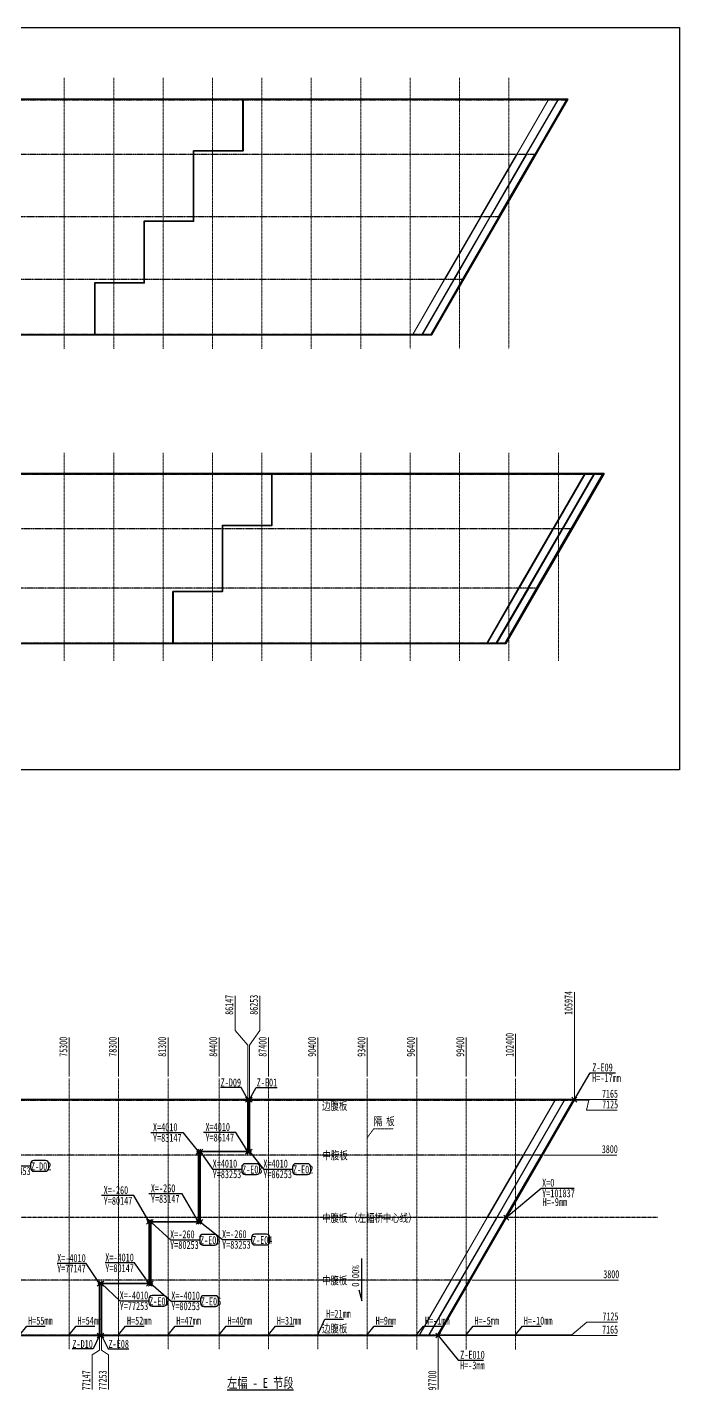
# Model space of a CAD drawing. Extents: x -158665 to 747974, y -1078007 to -307893.
# Drawn here: x 471119 to 510724, y -721876 to -638760 of the extents above; entities that cross this region are included whole.
import ezdxf

# ---------------------------------------------------------------- set-up
doc = ezdxf.new("R2010")
doc.units = 0
doc.header["$LTSCALE"] = 0.02
doc.header["$MEASUREMENT"] = 0
doc.header["$PDMODE"] = 35
doc.header["$PDSIZE"] = 150
for name, pattern in [('CENTER', [2, 1.25, -0.25, 0.25, -0.25]), ('CENTER2', [28.575, 19.05, -3.175, 3.175, -3.175]), ('PHANTOM', [63.5, 31.75, -6.35, 6.35, -6.35, 6.35, -6.35])]:
    doc.linetypes.add(name, pattern=pattern)
doc.layers.get('0').update_dxf_attribs({"linetype": 'CONTINUOUS'})
doc.layers.get('Defpoints').update_dxf_attribs({"linetype": 'CONTINUOUS'})
doc.layers.add('1图框轮廓', color=7, linetype='CONTINUOUS', lineweight=35)
doc.layers.add('3中心线层', color=1, linetype='CENTER', lineweight=13)
doc.styles.add('仿宋', font='仿宋_GB2312_1.ttf', dxfattribs={"width": 0.7})
doc.dimstyles.new('180', dxfattribs={"dimscale": 180, "dimtxt": 2.7, "dimasz": 2.5, "dimexe": 1.25, "dimexo": 0.625, "dimtad": 1, "dimdec": 0, "dimdsep": 46, "dimtxsty": '仿宋', "dimcen": 2.5, "dimclrd": 3, "dimclre": 3, "dimclrt": 4, "dimazin": 0, "dimtfac": 1, "dimtdec": 0, "dimtmove": 0, "dimatfit": 3, "dimfxl": 1.25, "dimlwd": 13, "dimlwe": 13, "dimarcsym": 0})

# ---------------------------------------------------------------- blocks, each defined once
blk = doc.blocks.new('*D339')
at = {"color": 3, "lineweight": 13, "ltscale": 3}
blk.add_line((473661, -702495), (473661, -700129), dxfattribs=at)
at = {"layer": 'Defpoints', "color": 0, "ltscale": 3}
for p in [(473661, -701350), (473661, -702608), (398361, -711059)]:
    blk.add_point(p, dxfattribs=at)
at = {"color": 4, "ltscale": 3, "insert": (473305, -700683), "char_height": 486, "attachment_point": 5, "rotation": 90, "style": '仿宋'}
blk.add_mtext('75300', dxfattribs=at)
blk = doc.blocks.new('*D340')
at = {"color": 3, "lineweight": 13, "ltscale": 3}
blk.add_line((476661, -702495), (476661, -700129), dxfattribs=at)
at = {"layer": 'Defpoints', "color": 0, "ltscale": 3}
for p in [(476661, -701350), (476661, -702608), (398361, -711059)]:
    blk.add_point(p, dxfattribs=at)
at = {"color": 4, "ltscale": 3, "insert": (476305, -700683), "char_height": 486, "attachment_point": 5, "rotation": 90, "style": '仿宋'}
blk.add_mtext('78300', dxfattribs=at)
blk = doc.blocks.new('*D341')
at = {"color": 3, "lineweight": 13, "ltscale": 3}
blk.add_line((479661, -702495), (479661, -700129), dxfattribs=at)
at = {"layer": 'Defpoints', "color": 0, "ltscale": 3}
for p in [(479661, -701350), (479661, -702608), (398361, -711059)]:
    blk.add_point(p, dxfattribs=at)
at = {"color": 4, "ltscale": 3, "insert": (479305, -700683), "char_height": 486, "attachment_point": 5, "rotation": 90, "style": '仿宋'}
blk.add_mtext('81300', dxfattribs=at)
blk = doc.blocks.new('*D342')
at = {"color": 3, "lineweight": 13, "ltscale": 3}
blk.add_line((482761, -702495), (482761, -700129), dxfattribs=at)
at = {"layer": 'Defpoints', "color": 0, "ltscale": 3}
for p in [(482761, -701350), (482761, -702608), (398361, -711059)]:
    blk.add_point(p, dxfattribs=at)
at = {"color": 4, "ltscale": 3, "insert": (482405, -700683), "char_height": 486, "attachment_point": 5, "rotation": 90, "style": '仿宋'}
blk.add_mtext('84400', dxfattribs=at)
blk = doc.blocks.new('*D343')
at = {"color": 3, "lineweight": 13, "ltscale": 3}
blk.add_line((485761, -702495), (485761, -700129), dxfattribs=at)
at = {"layer": 'Defpoints', "color": 0, "ltscale": 3}
for p in [(485761, -701350), (485761, -702608), (398361, -711059)]:
    blk.add_point(p, dxfattribs=at)
at = {"color": 4, "ltscale": 3, "insert": (485405, -700683), "char_height": 486, "attachment_point": 5, "rotation": 90, "style": '仿宋'}
blk.add_mtext('87400', dxfattribs=at)
blk = doc.blocks.new('*D344')
at = {"color": 3, "lineweight": 13, "ltscale": 3}
blk.add_line((488761, -702495), (488761, -700129), dxfattribs=at)
at = {"layer": 'Defpoints', "color": 0, "ltscale": 3}
for p in [(488761, -701350), (488761, -702608), (398361, -711059)]:
    blk.add_point(p, dxfattribs=at)
at = {"color": 4, "ltscale": 3, "insert": (488405, -700683), "char_height": 486, "attachment_point": 5, "rotation": 90, "style": '仿宋'}
blk.add_mtext('90400', dxfattribs=at)
blk = doc.blocks.new('*D345')
at = {"color": 3, "lineweight": 13, "ltscale": 3}
blk.add_line((491761, -702495), (491761, -700129), dxfattribs=at)
at = {"layer": 'Defpoints', "color": 0, "ltscale": 3}
for p in [(491761, -701350), (491761, -702608), (398361, -711059)]:
    blk.add_point(p, dxfattribs=at)
at = {"color": 4, "ltscale": 3, "insert": (491405, -700683), "char_height": 486, "attachment_point": 5, "rotation": 90, "style": '仿宋'}
blk.add_mtext('93400', dxfattribs=at)
blk = doc.blocks.new('*D346')
at = {"color": 3, "lineweight": 13, "ltscale": 3}
blk.add_line((494761, -702495), (494761, -700129), dxfattribs=at)
at = {"layer": 'Defpoints', "color": 0, "ltscale": 3}
for p in [(494761, -701350), (494761, -702608), (398361, -711059)]:
    blk.add_point(p, dxfattribs=at)
at = {"color": 4, "ltscale": 3, "insert": (494405, -700683), "char_height": 486, "attachment_point": 5, "rotation": 90, "style": '仿宋'}
blk.add_mtext('96400', dxfattribs=at)
blk = doc.blocks.new('*D347')
at = {"color": 3, "lineweight": 13, "ltscale": 3}
blk.add_line((497761, -702495), (497761, -700129), dxfattribs=at)
at = {"layer": 'Defpoints', "color": 0, "ltscale": 3}
for p in [(497761, -701350), (497761, -702608), (398361, -711059)]:
    blk.add_point(p, dxfattribs=at)
at = {"color": 4, "ltscale": 3, "insert": (497405, -700683), "char_height": 486, "attachment_point": 5, "rotation": 90, "style": '仿宋'}
blk.add_mtext('99400', dxfattribs=at)
blk = doc.blocks.new('*D348')
at = {"color": 3, "lineweight": 13, "ltscale": 3}
blk.add_line((500761, -702495), (500761, -699901), dxfattribs=at)
at = {"layer": 'Defpoints', "color": 0, "ltscale": 3}
for p in [(500761, -701350), (500761, -702608), (398361, -711059)]:
    blk.add_point(p, dxfattribs=at)
at = {"color": 4, "ltscale": 3, "insert": (500405, -700569), "char_height": 486, "attachment_point": 5, "rotation": 90, "style": '仿宋'}
blk.add_mtext('102400', dxfattribs=at)
blk = doc.blocks.new('*D356')
at = {"color": 3, "lineweight": 13, "ltscale": 3}
for p, q in [((483731, -699696), (483731, -697589)), ((484508, -700596), (483731, -699696)), ((484508, -703782), (484508, -700596))]:
    blk.add_line(p, q, dxfattribs=at)
at = {"layer": 'Defpoints', "color": 0, "ltscale": 3}
for p in [(483731, -698796), (484508, -703894), (398361, -711059)]:
    blk.add_point(p, dxfattribs=at)
at = {"color": 4, "ltscale": 3, "insert": (483376, -698136), "char_height": 486, "attachment_point": 5, "rotation": 90, "style": '仿宋'}
blk.add_mtext('86147', dxfattribs=at)
blk = doc.blocks.new('*D357')
at = {"color": 3, "lineweight": 13, "ltscale": 3}
for p, q in [((485227, -699696), (485227, -697580)), ((484614, -700596), (485227, -699696)), ((484614, -703782), (484614, -700596))]:
    blk.add_line(p, q, dxfattribs=at)
at = {"layer": 'Defpoints', "color": 0, "ltscale": 3}
for p in [(485227, -698796), (484614, -703894), (398361, -711059)]:
    blk.add_point(p, dxfattribs=at)
at = {"color": 4, "ltscale": 3, "insert": (484872, -698132), "char_height": 486, "attachment_point": 5, "rotation": 90, "style": '仿宋'}
blk.add_mtext('86253', dxfattribs=at)
blk = doc.blocks.new('*D358')
at = {"color": 3, "lineweight": 13, "ltscale": 3}
blk.add_line((504334, -703781), (504334, -697361), dxfattribs=at)
at = {"layer": 'Defpoints', "color": 0, "ltscale": 3}
for p in [(504334, -698796), (504334, -703894), (398361, -711059)]:
    blk.add_point(p, dxfattribs=at)
at = {"color": 4, "ltscale": 3, "insert": (503979, -698022), "char_height": 486, "attachment_point": 5, "rotation": 90, "style": '仿宋'}
blk.add_mtext('105974', dxfattribs=at)
blk = doc.blocks.new('*D366')
at = {"color": 3, "lineweight": 13, "ltscale": 3}
for p, q in [((475508, -718336), (475508, -719124)), ((475508, -719124), (475050, -719389)), ((475050, -719389), (475050, -721496))]:
    blk.add_line(p, q, dxfattribs=at)
at = {"layer": 'Defpoints', "color": 0, "ltscale": 3}
for p in [(398361, -711059), (475508, -718224), (475050, -720289)]:
    blk.add_point(p, dxfattribs=at)
at = {"color": 4, "ltscale": 3, "insert": (474695, -720949), "char_height": 486, "attachment_point": 5, "rotation": 90, "style": '仿宋'}
blk.add_mtext('77147', dxfattribs=at)
blk = doc.blocks.new('*D367')
at = {"color": 3, "lineweight": 13, "ltscale": 3}
for p, q in [((475614, -718336), (475614, -719124)), ((475614, -719124), (476048, -719389)), ((476048, -719389), (476048, -721505))]:
    blk.add_line(p, q, dxfattribs=at)
at = {"layer": 'Defpoints', "color": 0, "ltscale": 3}
for p in [(398361, -711059), (475614, -718224), (476048, -720289)]:
    blk.add_point(p, dxfattribs=at)
at = {"color": 4, "ltscale": 3, "insert": (475693, -720953), "char_height": 486, "attachment_point": 5, "rotation": 90, "style": '仿宋'}
blk.add_mtext('77253', dxfattribs=at)
blk = doc.blocks.new('*D368')
at = {"color": 3, "lineweight": 13, "ltscale": 3}
blk.add_line((496061, -718336), (496061, -721511), dxfattribs=at)
at = {"layer": 'Defpoints', "color": 0, "ltscale": 3}
for p in [(398361, -711059), (496061, -718224), (496061, -720289)]:
    blk.add_point(p, dxfattribs=at)
at = {"color": 4, "ltscale": 3, "insert": (495706, -720956), "char_height": 486, "attachment_point": 5, "rotation": 90, "style": '仿宋'}
blk.add_mtext('97700', dxfattribs=at)
blk = doc.blocks.new('*D389')
at = {"color": 3, "lineweight": 13, "ltscale": 3}
blk.add_line((496174, -718224), (506929, -718224), dxfattribs=at)
at = {"layer": 'Defpoints', "color": 0, "ltscale": 3}
for p in [(398361, -711059), (496061, -718224), (505960, -718224)]:
    blk.add_point(p, dxfattribs=at)
at = {"color": 4, "ltscale": 3, "insert": (506501, -717868), "char_height": 486, "attachment_point": 5, "style": '仿宋'}
blk.add_mtext('7165', dxfattribs=at)
blk = doc.blocks.new('*D390')
at = {"color": 3, "lineweight": 13, "ltscale": 3}
blk.add_line((504447, -703894), (506923, -703894), dxfattribs=at)
at = {"layer": 'Defpoints', "color": 0, "ltscale": 3}
for p in [(504334, -703894), (505954, -703894), (398361, -711059)]:
    blk.add_point(p, dxfattribs=at)
at = {"color": 4, "ltscale": 3, "insert": (506495, -703538), "char_height": 486, "attachment_point": 5, "style": '仿宋'}
blk.add_mtext('7165', dxfattribs=at)
blk = doc.blocks.new('*D417')
at = {"color": 3, "lineweight": 13, "ltscale": 3}
blk.add_line((498116, -714859), (507006, -714859), dxfattribs=at)
at = {"layer": 'Defpoints', "color": 0, "ltscale": 3}
for p in [(398361, -711059), (498004, -714859), (506034, -714859)]:
    blk.add_point(p, dxfattribs=at)
at = {"color": 4, "ltscale": 3, "insert": (506576, -714503), "char_height": 486, "attachment_point": 5, "style": '仿宋'}
blk.add_mtext('3800', dxfattribs=at)
blk = doc.blocks.new('*D418')
at = {"color": 3, "lineweight": 13, "ltscale": 3}
blk.add_line((502504, -707259), (506913, -707259), dxfattribs=at)
at = {"layer": 'Defpoints', "color": 0, "ltscale": 3}
for p in [(502392, -707259), (505942, -707259), (398361, -711059)]:
    blk.add_point(p, dxfattribs=at)
at = {"color": 4, "ltscale": 3, "insert": (506484, -706903), "char_height": 486, "attachment_point": 5, "style": '仿宋'}
blk.add_mtext('3800', dxfattribs=at)
blk = doc.blocks.new('*D419')
at = {"color": 3, "lineweight": 13, "ltscale": 3}
for p, q in [((504424, -703934), (505211, -703934)), ((505211, -703934), (505063, -704544)), ((505063, -704544), (506932, -704544))]:
    blk.add_line(p, q, dxfattribs=at)
at = {"layer": 'Defpoints', "color": 0, "ltscale": 3}
for p in [(504311, -703934), (505963, -704544), (398361, -711059)]:
    blk.add_point(p, dxfattribs=at)
at = {"color": 4, "ltscale": 3, "insert": (506504, -704189), "char_height": 486, "attachment_point": 5, "style": '仿宋'}
blk.add_mtext('7125', dxfattribs=at)
blk = doc.blocks.new('*D420')
at = {"color": 3, "lineweight": 13, "ltscale": 3}
for p, q in [((504180, -718184), (505080, -717419)), ((505080, -717419), (506949, -717419)), ((496197, -718184), (504180, -718184))]:
    blk.add_line(p, q, dxfattribs=at)
at = {"layer": 'Defpoints', "color": 0, "ltscale": 3}
for p in [(398361, -711059), (505980, -717419), (496084, -718184)]:
    blk.add_point(p, dxfattribs=at)
at = {"color": 4, "ltscale": 3, "insert": (506521, -717064), "char_height": 486, "attachment_point": 5, "style": '仿宋'}
blk.add_mtext('7125', dxfattribs=at)

msp = doc.modelspace()

# ---------------------------------------------------------------- linework, layer by layer
at = {"color": 7, "linetype": 'PHANTOM', "ltscale": 10}
for p, q in [((413941.3, -643152.7), (503911.4, -643152.7)), ((501991.7, -646477.7), (410895, -646477.7)), ((499797.8, -650277.7), (407413.6, -650277.7)), ((497603.8, -654077.7), (403932.2, -654077.7)), ((400886.2, -657402.7), (495684.1, -657402.7)), ((506112.6, -665902.7), (409112.2, -665902.7)), ((409112.2, -665902.7), (506112.6, -665902.7)), ((504192.9, -669227.7), (406066, -669227.7)), ((502114.4, -672827.7), (402767.8, -672827.7)), ((399721.6, -676152.7), (500194.7, -676152.7)), ((413941.3, -703934), (504311.4, -703934)), ((502391.7, -707259), (410895, -707259)), ((498003.8, -714859), (403932.2, -714859)), ((400886.2, -718184), (496084.1, -718184))]:
    msp.add_line(p, q, dxfattribs=at)
at = {"color": 1, "ltscale": 3}
for p, q in [((503146.3, -669014.7), (503176.3, -669014.7)), ((503146.3, -669017.7), (503176.3, -669017.7))]:
    msp.add_line(p, q, dxfattribs=at)
at = {"color": 2, "ltscale": 3}
for p, q in [((501456.5, -672941.2), (501122.5, -673519.8)), ((500978.8, -673827.7), (500940.8, -673827.7))]:
    msp.add_line(p, q, dxfattribs=at)
at = {"color": 33}
for p, q in [((480606.8, -705903.7), (478618.6, -705903.7)), ((481508.1, -707049), (480606.8, -705903.7)), ((483780.1, -705885.2), (481808.2, -705885.2)), ((484508.1, -707049), (483780.1, -705885.2)), ((481614.1, -707049), (482366.9, -708113.5)), ((484614.1, -707049), (485452.3, -708113.2)), ((469544, -707921.2), (471311.4, -707921.2)), ((482366.9, -708113.5), (484134.2, -708113.5)), ((485452.3, -708113.2), (487219.6, -708113.2)), ((477579.7, -709727.3), (475626.7, -709727.3)), ((478508.1, -711319), (477579.7, -709727.3)), ((480518.5, -709610.7), (478491.2, -709610.7)), ((481508.1, -711319), (480518.5, -709610.7)), ((500197.8, -711059), (502308.2, -709273.6)), ((502308.2, -709273.6), (504327.8, -709273.6)), ((478614.1, -711319), (479813.6, -712407.9)), ((481614.1, -711319), (482967.7, -712397.3)), ((479813.6, -712407.9), (481581, -712407.9)), ((482967.7, -712397.3), (484735, -712397.3)), ((474694, -713852.9), (472926.7, -713852.9)), ((475508.1, -715069), (474694, -713852.9)), ((477616.3, -713818), (475848.9, -713818)), ((478508.1, -715069), (477616.3, -713818)), ((475614.1, -715069), (476723, -716119.3)), ((478614.1, -715069), (479859.3, -716130.1)), ((476723, -716119.3), (478490.4, -716119.3)), ((479859.3, -716130.1), (481626.7, -716130.1))]:
    msp.add_line(p, q, dxfattribs=at)
at = {"color": 6, "linetype": 'PHANTOM', "ltscale": 15}
msp.add_line((509382.6, -711059), (398360.9, -711059), dxfattribs=at)
at = {"color": 7, "ltscale": 3}
msp.add_lwpolyline([(394832.9, -638759.6), (510723.8, -638759.6), (510723.8, -683855.3), (394832.9, -683855.3)], close=True, dxfattribs=at)
for points in [[(503057.9, -669219.7), (503035.4, -669206.7), (504943, -665902.7), (504965.5, -665915.7), (503057.9, -669219.7)], [(503635.2, -669219.7), (503612.7, -669206.7), (505520.3, -665902.7), (505542.8, -665915.7), (503635.2, -669219.7)], [(504151.3, -669219.7), (504128.8, -669206.7), (506036.4, -665902.7), (506058.9, -665915.7), (504151.3, -669219.7)], [(500979.4, -672819.7), (500956.9, -672806.7), (503018.7, -669235.7), (503041.2, -669248.7), (500979.4, -672819.7)], [(501556.7, -672819.7), (501534.2, -672806.7), (503595.9, -669235.7), (503618.4, -669248.7), (501556.7, -672819.7)], [(502072.8, -672819.7), (502050.3, -672806.7), (504112.1, -669235.7), (504134.6, -669248.7), (502072.8, -672819.7)], [(499055.1, -676152.7), (499032.6, -676139.7), (500940.2, -672835.7), (500962.7, -672848.7), (499055.1, -676152.7)], [(499632.4, -676152.7), (499609.8, -676139.7), (501517.4, -672835.7), (501539.9, -672848.7), (499632.4, -676152.7)], [(500148.5, -676152.7), (500126, -676139.7), (502033.6, -672835.7), (502056.1, -672848.7), (500148.5, -676152.7)]]:
    msp.add_lwpolyline(points, dxfattribs=at)
at = {"color": 1, "ltscale": 3}
for points in [[(500825.3, -673034.7), (500855.3, -673034.7)], [(500825.3, -673037.7), (500855.3, -673037.7)]]:
    msp.add_lwpolyline(points, dxfattribs=at)
at = {"color": 6}
for points in [[(504334.5, -703894), (505299.7, -702272), (506837.5, -702272)], [(484508.1, -703894.2), (484105.7, -703152.9), (482835.7, -703152.9)], [(484614.1, -703894.2), (485016.5, -703152.9), (486286.6, -703152.9)], [(475508.1, -718224), (475105.7, -719032.3), (473835.7, -719032.3)], [(475614.1, -718224), (476016.5, -719032.3), (477286.6, -719032.3)], [(496061, -718224), (497278.9, -719726.8), (498816.7, -719726.8)]]:
    msp.add_lwpolyline(points, dxfattribs=at)
for points in [[(471511.4, -708246.8), (472216.7, -708246.8, 0.4142136), (472416.7, -708046.8), (472416.7, -707795.5, 0.4142136), (472216.7, -707595.5), (471511.4, -707595.5, 0.4142136), (471311.4, -707795.5), (471311.4, -708046.8, 0.4142136)], [(484334.2, -708439.2), (485039.5, -708439.2, 0.4142136), (485239.5, -708239.2), (485239.5, -707987.8, 0.4142136), (485039.5, -707787.8), (484334.2, -707787.8, 0.4142136), (484134.2, -707987.8), (484134.2, -708239.2, 0.4142136)], [(487419.6, -708438.8), (488124.9, -708438.8, 0.4142136), (488324.9, -708238.8), (488324.9, -707987.5, 0.4142136), (488124.9, -707787.5), (487419.6, -707787.5, 0.4142136), (487219.6, -707987.5), (487219.6, -708238.8, 0.4142136)], [(481781, -712733.6), (482486.3, -712733.6, 0.4142136), (482686.3, -712533.6), (482686.3, -712282.2, 0.4142136), (482486.3, -712082.2), (481781, -712082.2, 0.4142136), (481581, -712282.2), (481581, -712533.6, 0.4142136)], [(484935, -712723), (485640.3, -712723, 0.4142136), (485840.3, -712523), (485840.3, -712271.7, 0.4142136), (485640.3, -712071.7), (484935, -712071.7, 0.4142136), (484735, -712271.7), (484735, -712523, 0.4142136)], [(478690.4, -716445), (479395.7, -716445, 0.4142136), (479595.7, -716245), (479595.7, -715993.7, 0.4142136), (479395.7, -715793.7), (478690.4, -715793.7, 0.4142136), (478490.4, -715993.7), (478490.4, -716245, 0.4142136)], [(481826.7, -716455.8), (482532, -716455.8, 0.4142136), (482732, -716255.8), (482732, -716004.5, 0.4142136), (482532, -715804.5), (481826.7, -715804.5, 0.4142136), (481626.7, -716004.5), (481626.7, -716255.8, 0.4142136)]]:
    msp.add_lwpolyline(points, format="xyb", close=True, dxfattribs=at)
at = {"color": 33}
msp.add_lwpolyline([(491255.1, -715441.9), (491435.9, -716116.9), (491435.9, -713549.7)], dxfattribs=at)
at = {"color": 2}
for points in [[(488760.9, -718184), (489184.8, -717233.5), (490308.6, -717233.5)], [(470660.9, -718184), (471084.8, -717652.8), (472208.6, -717652.8)], [(473660.9, -718184), (474084.8, -717652.8), (475208.6, -717652.8)], [(476660.9, -718184), (477084.8, -717652.8), (478208.6, -717652.8)], [(479660.9, -718184), (480084.8, -717652.8), (481208.6, -717652.8)], [(482760.9, -718184), (483184.8, -717652.8), (484308.6, -717652.8)], [(485760.9, -718184), (486184.8, -717652.8), (487308.6, -717652.8)], [(491760.9, -718184), (492184.8, -717652.8), (493308.6, -717652.8)], [(494756.3, -718184), (495180.2, -717652.8), (496304, -717652.8)], [(497760.9, -718184), (498184.8, -717652.8), (499308.6, -717652.8)], [(500760.9, -718184), (501184.8, -717652.8), (502308.6, -717652.8)]]:
    msp.add_lwpolyline(points, dxfattribs=at)
at = {"color": 33, "ltscale": 3}
for p in [(484508.1, -703894.2), (484614.1, -703894.2), (504334.5, -703894), (481508.1, -707049), (481614.1, -707049), (484508.1, -707049), (484614.1, -707049), (478508.1, -711319), (478614.1, -711319), (481508.1, -711319), (481614.1, -711319), (500197.8, -711059), (475508.1, -715069), (475614.1, -715069), (478508.1, -715069), (478614.1, -715069), (475508.1, -718224), (475614.1, -718224), (496061, -718224)]:
    msp.add_point(p, dxfattribs=at)
at = {"layer": '1图框轮廓', "color": 3}
for p, q in [((484208.1, -646267.7), (484208.1, -643112.7)), ((484214.1, -643112.7), (484214.1, -646267.7)), ((502112.9, -646267.7), (503934.5, -643112.7)), ((481208.1, -650537.7), (481208.1, -646267.7)), ((481214.1, -646267.7), (481214.1, -650537.7)), ((499647.6, -650537.7), (502112.9, -646267.7)), ((497482.6, -654287.7), (499647.6, -650537.7)), ((475208.1, -657442.7), (475208.1, -654287.7)), ((475214.1, -654287.7), (475214.1, -657442.7)), ((495661, -657442.7), (497482.6, -654287.7)), ((502512.9, -707049), (504334.5, -703894)), ((500047.6, -711319), (502512.9, -707049)), ((497882.6, -715069), (500047.6, -711319)), ((496061, -718224), (497882.6, -715069))]:
    msp.add_line(p, q, dxfattribs=at)
at = {"layer": '1图框轮廓', "color": 1}
for p, q in [((478208.1, -654287.7), (478208.1, -650537.7)), ((478214.1, -650537.7), (478214.1, -654287.7))]:
    msp.add_line(p, q, dxfattribs=at)
for points in [[(475208.1, -654287.7), (478208.1, -654287.7), (478208.1, -650537.7), (481208.1, -650537.7), (481208.1, -646267.7), (484208.1, -646267.7), (484208.1, -643112.7), (468514.1, -643112.7), (468514.1, -646267.7), (465514.1, -646267.7), (465514.1, -650537.7), (462514.1, -650537.7), (462514.1, -654287.7), (459514.1, -654287.7), (459514.1, -657442.7), (475208.1, -657442.7)], [(499647.6, -650537.7), (502112.9, -646267.7), (503934.5, -643112.7), (484214.1, -643112.7), (484214.1, -646267.7), (481214.1, -646267.7), (481214.1, -650537.7), (478214.1, -650537.7), (478214.1, -654287.7), (475214.1, -654287.7), (475214.1, -657442.7), (495661, -657442.7), (497482.6, -654287.7)], [(482958.1, -669017.7), (485958.1, -669017.7), (485958.1, -665862.7), (464014.1, -665862.7), (464014.1, -669017.7), (461014.1, -669017.7), (461014.1, -673037.7), (458114.1, -673037.7), (458114.1, -676192.7), (479958.1, -676192.7), (479958.1, -673037.7), (482958.1, -673037.7)], [(504314.1, -669017.7), (506135.7, -665862.7), (485964.1, -665862.7), (485964.1, -669017.7), (482964.1, -669017.7), (482964.1, -673037.7), (479964.1, -673037.7), (479964.1, -676192.7), (500171.6, -676192.7), (501993.2, -673037.7)], [(475508.1, -715069), (478508.1, -715069), (478508.1, -711319), (481508.1, -711319), (481508.1, -707049), (484508.1, -707049), (484508.1, -703894), (468814.1, -703894), (468814.1, -707049), (465814.1, -707049), (465814.1, -711319), (462814.1, -711319), (462814.1, -715069), (459814.1, -715069), (459814.1, -718224), (475508.1, -718224)], [(500047.6, -711319), (502512.9, -707049), (504334.5, -703894), (484614.1, -703894), (484614.1, -707049), (481614.1, -707049), (481614.1, -711319), (478614.1, -711319), (478614.1, -715069), (475614.1, -715069), (475614.1, -718224), (496061, -718224), (497882.6, -715069)]]:
    msp.add_lwpolyline(points, close=True, dxfattribs=at)
at = {"layer": '3中心线层', "color": 8, "linetype": 'CENTER2', "ltscale": 20}
for p, q in [((494360.9, -658287.7), (494360.9, -641826.5)), ((497360.9, -658287.7), (497360.9, -641826.5)), ((500360.9, -658287.7), (500360.9, -641826.5))]:
    msp.add_line(p, q, dxfattribs=at)
at = {"layer": '3中心线层', "color": 7, "linetype": 'CENTER2', "ltscale": 20}
for p, q in [((494760.9, -719068.9), (494760.9, -702607.7)), ((497760.9, -719068.9), (497760.9, -702607.7)), ((500760.9, -719068.9), (500760.9, -702607.7))]:
    msp.add_line(p, q, dxfattribs=at)
at = {"layer": '3中心线层', "color": 8, "linetype": 'CENTER2', "ltscale": 20}
for points in [[(473360.9, -641826.5), (473360.9, -658287.7)], [(476360.9, -641826.5), (476360.9, -658287.7)], [(479360.9, -641826.5), (479360.9, -658287.7)], [(482360.9, -641826.5), (482360.9, -658287.7)], [(485360.9, -641826.5), (485360.9, -658287.7)], [(488360.9, -641826.5), (488360.9, -658287.7)], [(491360.9, -641826.5), (491360.9, -658287.7)], [(473360.9, -664607.8), (473360.9, -677247)], [(476360.9, -664607.8), (476360.9, -677247)], [(479360.9, -664607.8), (479360.9, -677247)], [(482360.9, -664607.8), (482360.9, -677247)], [(485360.9, -664607.8), (485360.9, -677247)], [(488360.9, -664607.8), (488360.9, -677247)], [(491360.9, -664607.8), (491360.9, -677247)], [(494360.9, -664607.8), (494360.9, -677247)], [(497360.9, -664607.8), (497360.9, -677247)], [(500360.9, -664607.8), (500360.9, -677247)], [(503360.9, -664607.8), (503360.9, -677247)]]:
    msp.add_lwpolyline(points, dxfattribs=at)
at = {"layer": '3中心线层', "color": 1, "linetype": 'CENTER', "ltscale": 10}
for points in [[(494506.3, -657442.7), (502779.8, -643112.7)], [(495083.7, -657442.7), (503357.1, -643112.7)], [(495599.8, -657442.7), (503877, -643106.2)], [(504981.1, -665862.7), (499017, -676192.7)], [(505558.4, -665862.7), (499594.2, -676192.7)], [(506074.5, -665862.7), (500110.4, -676192.7)], [(494906.3, -718224), (503179.8, -703894)], [(495483.7, -718224), (503757.1, -703894)], [(495999.8, -718224), (504277, -703887.5)]]:
    msp.add_lwpolyline(points, dxfattribs=at)
at = {"layer": '3中心线层', "color": 7, "linetype": 'ByBlock', "ltscale": 10}
for points in [[(500856.6, -646469.7), (500834.1, -646456.7), (502741.7, -643152.7), (502764.2, -643165.7), (500856.6, -646469.7)], [(501434, -646469.7), (501411.5, -646456.7), (503319, -643152.7), (503341.5, -643165.7), (501434, -646469.7)], [(501950.1, -646469.7), (501927.6, -646456.7), (503835.2, -643152.7), (503857.7, -643165.7), (501950.1, -646469.7)], [(498662.7, -650269.7), (498640.2, -650256.7), (500817.4, -646485.7), (500839.9, -646498.7), (498662.7, -650269.7)], [(499240, -650269.7), (499217.5, -650256.7), (501394.7, -646485.7), (501417.2, -646498.7), (499240, -650269.7)], [(499756.2, -650269.7), (499733.7, -650256.7), (501910.9, -646485.7), (501933.4, -646498.7), (499756.2, -650269.7)], [(496468.8, -654069.7), (496446.2, -654056.7), (498623.4, -650285.7), (498645.9, -650298.7), (496468.8, -654069.7)], [(497046.1, -654069.7), (497023.6, -654056.7), (499200.8, -650285.7), (499223.3, -650298.7), (497046.1, -654069.7)], [(497562.3, -654069.7), (497539.7, -654056.7), (499716.9, -650285.7), (499739.4, -650298.7), (497562.3, -654069.7)], [(494544.4, -657402.7), (494521.9, -657389.7), (496429.5, -654085.7), (496452, -654098.7), (494544.4, -657402.7)], [(495121.8, -657402.7), (495099.3, -657389.7), (497006.8, -654085.7), (497029.4, -654098.7), (495121.8, -657402.7)], [(495638, -657402.7), (495615.4, -657389.7), (497523, -654085.7), (497545.5, -654098.7), (495638, -657402.7)], [(501256.6, -707251), (501234.1, -707238), (503141.7, -703934), (503164.2, -703947), (501256.6, -707251)], [(501834, -707251), (501811.5, -707238), (503719, -703934), (503741.5, -703947), (501834, -707251)], [(502350.1, -707251), (502327.6, -707238), (504235.2, -703934), (504257.7, -703947), (502350.1, -707251)], [(499062.7, -711051), (499040.2, -711038), (501217.4, -707267), (501239.9, -707280), (499062.7, -711051)], [(499640, -711051), (499617.5, -711038), (501794.7, -707267), (501817.2, -707280), (499640, -711051)], [(500156.2, -711051), (500133.7, -711038), (502310.9, -707267), (502333.4, -707280), (500156.2, -711051)], [(496868.8, -714851), (496846.2, -714838), (499023.4, -711067), (499045.9, -711080), (496868.8, -714851)], [(497446.1, -714851), (497423.6, -714838), (499600.8, -711067), (499623.3, -711080), (497446.1, -714851)], [(497962.3, -714851), (497939.7, -714838), (500116.9, -711067), (500139.4, -711080), (497962.3, -714851)], [(494944.4, -718184), (494921.9, -718171), (496829.5, -714867), (496852, -714880), (494944.4, -718184)], [(495521.8, -718184), (495499.3, -718171), (497406.8, -714867), (497429.4, -714880), (495521.8, -718184)], [(496038, -718184), (496015.4, -718171), (497923, -714867), (497945.5, -714880), (496038, -718184)]]:
    msp.add_lwpolyline(points, dxfattribs=at)
at = {"layer": '3中心线层', "color": 7, "linetype": 'CENTER2', "ltscale": 20}
for points in [[(473660.9, -702607.7), (473660.9, -719068.9)], [(476660.9, -702607.7), (476660.9, -719068.9)], [(479660.9, -702607.7), (479660.9, -719068.9)], [(482760.9, -702607.7), (482760.9, -719068.9)], [(485760.9, -702607.7), (485760.9, -719068.9)], [(488760.9, -702607.7), (488760.9, -719068.9)], [(491760.9, -702607.7), (491760.9, -719068.9)], [(491760.9, -706193.9), (492142.6, -705676), (493343.9, -705676)]]:
    msp.add_lwpolyline(points, dxfattribs=at)

# ---------------------------------------------------------------- texts
at = {"color": 6, "style": '仿宋'}
for s, rotation, width, p in [('Z-E09', 0, 0.75, (505422.6, -702182)), ('Z-D09', 360, 0.75, (482854.1, -703095.4)), ('Z-E01', 0, 0.75, (485046.5, -703095.4)), ('Z-D02', 0, 0.65, (471334.7, -708190.1)), ('Z-E03', 0, 0.65, (484157.5, -708382.5)), ('Z-E02', 0, 0.65, (487242.9, -708382.2)), ('Z-E05', 0, 0.65, (481604.3, -712676.9)), ('Z-E04', 0, 0.65, (484758.3, -712666.3)), ('Z-E07', 0, 0.65, (478513.7, -716388.3)), ('Z-E06', 0, 0.65, (481650, -716399.1)), ('Z-D10', 360, 0.75, (473854.1, -718974.8)), ('Z-E08', 0, 0.75, (476046.5, -718974.8)), ('Z-E010', 0, 0.75, (497401.8, -719636.8))]:
    msp.add_text(s, height=486, rotation=rotation, dxfattribs=dict(at, width=width)).set_placement(p)
at = {"color": 181, "style": '仿宋', "width": 0.75}
for s, p in [('H=-17mm', (505415.5, -702824.4)), ('H=-9mm', (502402.9, -710352.7)), ('H=55mm', (471164.7, -717562.8)), ('H=54mm', (474164.7, -717562.8)), ('H=52mm', (477164.7, -717562.8)), ('H=47mm', (480164.7, -717562.8)), ('H=40mm', (483264.7, -717562.8)), ('H=31mm', (486264.7, -717562.8)), ('H=21mm', (489264.7, -717143.5)), ('H=9mm', (492264.7, -717562.8)), ('H=-1mm', (495260.1, -717562.8)), ('H=-5mm', (498264.7, -717562.8)), ('H=-10mm', (501264.7, -717562.8)), ('H=-3mm', (497394.7, -720279.2))]:
    msp.add_text(s, height=486, rotation=360, dxfattribs=at).set_placement(p)
at = {"color": 7, "style": '仿宋', "width": 0.75}
for s, height, p in [('边腹板', 486, (489013.3, -704525.6)), ('隔 板', 486, (492151.4, -705454.7)), ('中腹板', 486, (489041.5, -707527.6)), ('中腹板', 486, (489013.3, -711327.6)), ('（左幅桥中心线）', 486, (490665, -711327.6)), ('中腹板', 486, (489013.3, -715127.6)), ('边腹板', 486, (489013.3, -718048.5)), ('%%U左幅 - E 节段', 607.5, (483247.6, -721404.3))]:
    msp.add_text(s, height=height, rotation=360, dxfattribs=at).set_placement(p)
at = {"color": 33, "style": '仿宋'}
for s, height, rotation, width, p in [('X=4010', 486, 360, 0.75, (478744.7, -705813.7)), ('X=4010', 486, 360, 0.75, (481934.3, -705795.2)), ('Y=83147', 486, 360, 0.75, (478745.7, -706456)), ('Y=86147', 486, 360, 0.75, (481935.3, -706437.6)), ('Y=70453', 486, 360, 0.75, (469583.3, -708473.5)), ('X=4010', 486, 360, 0.75, (482368.9, -708023.5)), ('X=4010', 486, 360, 0.75, (485446.1, -708023.2)), ('Y=83253', 486, 360, 0.75, (482369.9, -708665.8)), ('Y=86253', 486, 360, 0.75, (485447.1, -708665.5)), ('X=0', 486, 360, 0.75, (502374.4, -709183.6)), ('Y=80147', 486, 360, 0.75, (475753.8, -710279.6)), ('X=-260', 486, 360, 0.75, (475752.8, -709637.3)), ('Y=83147', 486, 360, 0.75, (478618.3, -710163.1)), ('X=-260', 486, 360, 0.75, (478617.3, -709520.7)), ('Y=101837', 486, 360, 0.75, (502375.4, -709826)), ('X=-260', 486, 360, 0.75, (479786.7, -712317.9)), ('X=-260', 486, 360, 0.75, (482940.7, -712307.3)), ('Y=80253', 486, 360, 0.75, (479787.7, -712960.3)), ('Y=83253', 486, 360, 0.75, (482941.7, -712949.7)), ('Y=77147', 486, 360, 0.75, (472927.7, -714394.7)), ('X=-4010', 486, 360, 0.75, (472926.7, -713762.9)), ('Y=80147', 486, 360, 0.75, (475849.9, -714370.3)), ('X=-4010', 486, 360, 0.75, (475848.9, -713728)), ('0.00%%%', 450, 90, 0.85, (491266.3, -715262.8)), ('X=-4010', 486, 360, 0.75, (476723, -716029.3)), ('X=-4010', 486, 360, 0.75, (479859.3, -716040.1)), ('Y=77253', 486, 360, 0.75, (476724, -716671.7)), ('Y=80253', 486, 360, 0.75, (479860.3, -716682.5))]:
    msp.add_text(s, height=height, rotation=rotation, dxfattribs=dict(at, width=width)).set_placement(p)

# ---------------------------------------------------------------- dimensions: what is measured, and where the dimension line sits
at = {"color": 33, "ltscale": 3}
for feature_location, offset, dtype, picture, middle in [((504334.5, -703894), (0, 5098), 1, '*D358', (503979, -698022.4)), ((484614.1, -703894.2), (613, 5098.2), 1, '*D357', (484871.6, -698131.8)), ((484508.1, -703894.2), (-777, 5098.2), 1, '*D356', (483375.6, -698136.4)), ((500760.9, -702607.7), (0, 1257.5), 1, '*D348', (500405.4, -700569.2)), ((473660.9, -702607.7), (0, 1257.5), 1, '*D339', (473305.4, -700683.2)), ((476660.9, -702607.7), (0, 1257.5), 1, '*D340', (476305.4, -700683.2)), ((479660.9, -702607.7), (0, 1257.5), 1, '*D341', (479305.4, -700683.2)), ((482760.9, -702607.7), (0, 1257.5), 1, '*D342', (482405.4, -700683.2)), ((485760.9, -702607.7), (0, 1257.5), 1, '*D343', (485405.4, -700683.2)), ((488760.9, -702607.7), (0, 1257.5), 1, '*D344', (488405.4, -700683.2)), ((491760.9, -702607.7), (0, 1257.5), 1, '*D345', (491405.4, -700683.2)), ((494760.9, -702607.7), (0, 1257.5), 1, '*D346', (494405.4, -700683.2)), ((497760.9, -702607.7), (0, 1257.5), 1, '*D347', (497405.4, -700683.2)), ((504334.5, -703894), (1619.2, 0), 0, '*D390', (506494.6, -703538.5)), ((504311.4, -703934), (1651.3, -610.5), 0, '*D419', (506503.7, -704189)), ((502391.7, -707259), (3550, 0), 0, '*D418', (506483.6, -706903.5)), ((475508.1, -718224), (-457.9, -2065.2), 1, '*D366', (474694.7, -720948.8)), ((475614.1, -718224), (434.1, -2065.2), 1, '*D367', (475692.7, -720953.4)), ((496061, -718224), (0, -2065.2), 1, '*D368', (495705.5, -720956.1)), ((496061, -718224), (9898.7, 0), 0, '*D389', (506500.8, -717868.5)), ((498003.8, -714859), (8030.5, 0), 0, '*D417', (506576.2, -714503.5)), ((496084.1, -718184), (9895.5, 764.5), 0, '*D420', (506520.6, -717064))]:
    dim = msp.add_ordinate_dim(feature_location=feature_location, offset=offset, dtype=dtype, origin=(398360.9, -711059), dimstyle='180', dxfattribs=at)
    dim.commit()
    dim.dimension.update_dxf_attribs({"geometry": picture, "text_midpoint": middle})

doc.saveas('drawing.dxf')
